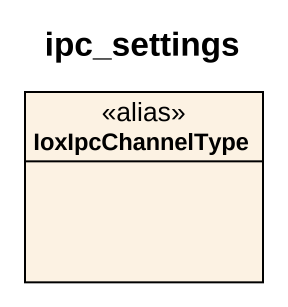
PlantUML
@startuml
title ipc_settings
hide circle
hide empty members
class IoxIpcChannelType <<alias>>
@enduml
